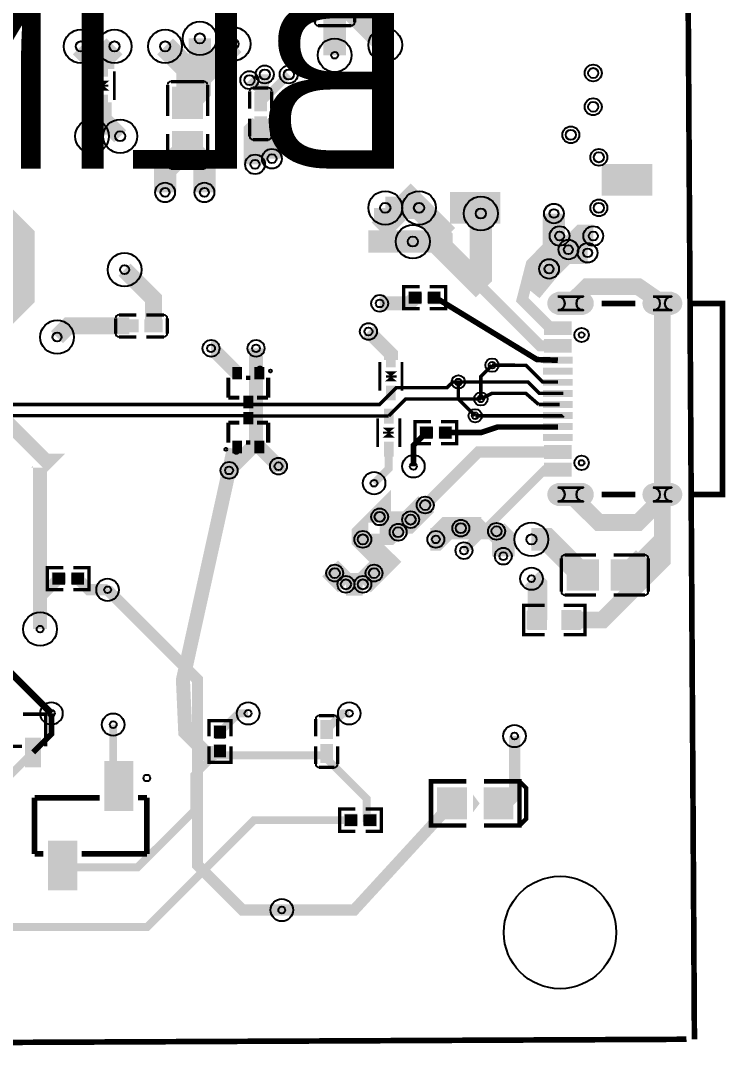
# Model space of a CAD drawing. Extents: x -4009 to 365, y -1285 to 1536.
# Drawn here: x -889 to 365, y -1285 to 553 of the extents above; entities that cross this region are included whole.
import ezdxf

# ---------------------------------------------------------------- set-up
doc = ezdxf.new("R2010")
doc.units = 9
for name, color, linetype, true_color in [('BoardOutLine', 7, 'Continuous', 0xff00ff), ('BottomSolderMaskLayer', 7, 'Continuous', 0xaa00ff), ('Document', 7, 'Continuous', 0xffffff), ('Hole', 7, 'Continuous', 0x222222), ('Inner3', 7, 'Continuous', 0x00ff00), ('Inner4', 7, 'Continuous', 0xbc8e00), ('Multi-Layer', 7, 'Continuous', 0xc0c0c0), ('TopLayer', 7, 'Continuous', 0xff0000), ('TopPasteMaskLayer', 7, 'Continuous', 0x808080), ('TopSilkLayer', 7, 'Continuous', 0xffcc00), ('TopSolderMaskLayer', 7, 'Continuous', 0x800080)]:
    doc.layers.add(name, color=color, linetype=linetype, true_color=true_color)
doc.styles.get("Standard").update_dxf_attribs({"font": 'arial.ttf'})

msp = doc.modelspace()

# ---------------------------------------------------------------- hatches: boundary and pattern name
at = {"layer": 'BottomSolderMaskLayer'}
for points in [[(66.9, 29.4, -0.785398), (66.9, 70.8), (112.4, 70.8, -0.785398), (112.4, 29.4)], [(236.5, 29.4, -0.785398), (236.5, 70.8), (269.6, 70.8, -0.785398), (269.6, 29.4)], [(66.9, -310.8, -0.785398), (66.9, -269.4), (112.4, -269.4, -0.785398), (112.4, -310.8)], [(236.5, -310.8, -0.785398), (236.5, -269.4), (269.6, -269.4, -0.785398), (269.6, -310.8)]]:
    msp.add_hatch(color=256, dxfattribs=at).paths.add_polyline_path(points)
at = {"layer": 'Document'}
for points in [[(-730.7, 446.5), (-752.7, 446.5), (-741.7, 437.5)], [(-730.7, 428.5), (-752.7, 428.5), (-741.7, 437.5)], [(-241, -71), (-219, -71), (-230, -80)], [(-241, -89), (-219, -89), (-230, -80)], [(-222.9, -171), (-244.9, -171), (-233.9, -180)], [(-222.9, -189), (-244.9, -189), (-233.9, -180)]]:
    msp.add_hatch(color=256, dxfattribs=at).paths.add_polyline_path(points)
at = {"layer": 'Multi-Layer'}
for points in [[(68, 30.4, -0.785398), (68, 69.8), (111.3, 69.8, -0.785398), (111.3, 30.4)], [(237.3, 30.4, -0.785398), (237.3, 69.8), (268.8, 69.8, -0.785398), (268.8, 30.4)], [(68, -309.8, -0.785398), (68, -270.4), (111.3, -270.4, -0.785398), (111.3, -309.8)], [(237.3, -309.8, -0.785398), (237.3, -270.4), (268.8, -270.4, -0.785398), (268.8, -309.8)]]:
    msp.add_hatch(color=256, dxfattribs=at).paths.add_polyline_path(points)
at = {"layer": 'TopLayer'}
for points in [[(-733.9, 478.8), (-733.9, 455.2), (-749.6, 455.2), (-749.6, 478.8)], [(-565.2, 379.1), (-618.3, 379.1), (-618.3, 434.6), (-565.2, 434.6)], [(-451.1, 393.4), (-472.4, 393.4), (-472.4, 424.5), (-451.1, 424.5)], [(-749.6, 396.2), (-749.6, 419.8), (-733.9, 419.8), (-733.9, 396.2)], [(-451.1, 381.6), (-472.4, 381.6), (-472.4, 350.5), (-451.1, 350.5)], [(-565.2, 355.9), (-618.3, 355.9), (-618.3, 300.4), (-565.2, 300.4)], [(146.7, 242.4), (146.7, 297.6), (233.3, 297.6), (233.3, 242.4)], [(-123.3, 192.4), (-123.3, 247.6), (-36.7, 247.6), (-36.7, 192.4)], [(-175.9, 49.4), (-175.9, 70.6), (-198.2, 70.6), (-198.2, 49.4)], [(-164.1, 49.4), (-164.1, 70.6), (-141.8, 70.6), (-141.8, 49.4)], [(-679.8, 20.6), (-679.8, -0.6), (-710.9, -0.6), (-710.9, 20.6)], [(-668, 20.6), (-668, -0.6), (-636.9, -0.6), (-636.9, 20.6)], [(44.4, -5.8), (44.4, 17.8), (89.6, 17.8), (89.6, -5.8)], [(44.4, -37.3), (44.4, -13.7), (89.6, -13.7), (89.6, -37.3)], [(-222.1, -38.7), (-222.1, -62.3), (-237.9, -62.3), (-237.9, -38.7)], [(44.4, -57), (44.4, -45.2), (89.6, -45.2), (89.6, -57)], [(-495.7, -84.4), (-511.4, -84.4), (-511.4, -64.4), (-495.7, -64.4)], [(-456.3, -84.4), (-472.1, -84.4), (-472.1, -64.4), (-456.3, -64.4)], [(44.4, -76.7), (44.4, -64.9), (89.6, -64.9), (89.6, -76.7)], [(44.4, -96.4), (44.4, -84.6), (89.6, -84.6), (89.6, -96.4)], [(-237.9, -121.3), (-237.9, -97.7), (-222.1, -97.7), (-222.1, -121.3)], [(44.4, -116.1), (44.4, -104.3), (89.6, -104.3), (89.6, -116.1)], [(-476, -135.6), (-491.8, -135.6), (-491.8, -115.5), (-476, -115.5)], [(44.4, -135.8), (44.4, -123.9), (89.6, -123.9), (89.6, -135.8)], [(-491.8, -144.4), (-476, -144.4), (-476, -164.4), (-491.8, -164.4)], [(-226, -138.7), (-226, -162.3), (-241.8, -162.3), (-241.8, -138.7)], [(44.4, -155.4), (44.4, -143.6), (89.6, -143.6), (89.6, -155.4)], [(44.4, -175.1), (44.4, -163.3), (89.6, -163.3), (89.6, -175.1)], [(-155.9, -190.6), (-155.9, -169.4), (-178.2, -169.4), (-178.2, -190.6)], [(-144.1, -190.6), (-144.1, -169.4), (-121.8, -169.4), (-121.8, -190.6)], [(44.4, -194.8), (44.4, -183), (89.6, -183), (89.6, -194.8)], [(-511.4, -195.5), (-495.7, -195.5), (-495.7, -215.6), (-511.4, -215.6)], [(-472.1, -195.5), (-456.3, -195.5), (-456.3, -215.6), (-472.1, -215.6)], [(-241.8, -221.3), (-241.8, -197.7), (-226, -197.7), (-226, -221.3)], [(44.4, -226.3), (44.4, -202.7), (89.6, -202.7), (89.6, -226.3)], [(44.4, -257.8), (44.4, -234.2), (89.6, -234.2), (89.6, -257.8)], [(139, -406.8), (139, -460), (83.5, -460), (83.5, -406.8)], [(162.2, -406.8), (162.2, -460), (217.7, -460), (217.7, -406.8)], [(-810.1, -429.1), (-810.1, -450.4), (-832.3, -450.4), (-832.3, -429.1)], [(-798.2, -429.1), (-798.2, -450.4), (-776, -450.4), (-776, -429.1)], [(46.8, -496.4), (46.8, -530.4), (15.1, -530.4), (15.1, -496.4)], [(74.4, -496.4), (74.4, -530.4), (106.1, -530.4), (106.1, -496.4)], [(-354.8, -723.8), (-333.5, -723.8), (-333.5, -692.7), (-354.8, -692.7)], [(-523.5, -723.8), (-544.8, -723.8), (-544.8, -701.6), (-523.5, -701.6)], [(-853, -724.5), (-853, -773.7), (-880.5, -773.7), (-880.5, -724.5)], [(-523.5, -735.6), (-544.8, -735.6), (-544.8, -757.9), (-523.5, -757.9)], [(-354.8, -735.6), (-333.5, -735.6), (-333.5, -766.8), (-354.8, -766.8)], [(-689.1, -852.2), (-739.1, -852.2), (-739.1, -765.6), (-689.1, -765.6)], [(-146.9, -812.5), (-95.7, -812.5), (-95.7, -867.5), (-146.9, -867.5)], [(-64.2, -812.5), (-13.1, -812.5), (-13.1, -867.5), (-64.2, -867.5)], [(-290.1, -859.1), (-290.1, -880.4), (-312.3, -880.4), (-312.3, -859.1)], [(-278.2, -859.1), (-278.2, -880.4), (-256, -880.4), (-256, -859.1)], [(-789.1, -993.9), (-839.1, -993.9), (-839.1, -907.3), (-789.1, -907.3)]]:
    msp.add_hatch(color=256, dxfattribs=at).paths.add_polyline_path(points)
at = {"layer": 'TopPasteMaskLayer'}
for points in [[(-733.9, 478.8), (-733.9, 455.2), (-749.6, 455.2), (-749.6, 478.8)], [(-616.9, 434.6), (-566.6, 434.6), (-564.6, 432.7), (-564.6, 387.4), (-566.6, 385.4), (-582.7, 385.2), (-582.7, 402.9), (-600.4, 402.9), (-600.4, 385.6), (-616.9, 385.4), (-618.9, 387.4), (-618.9, 432.7)], [(-749.6, 396.2), (-749.6, 419.8), (-733.9, 419.8), (-733.9, 396.2)], [(-470.6, 418.2), (-452.9, 418.2), (-450.9, 416.2), (-450.9, 397.3), (-452.9, 394.6), (-470.6, 394.6), (-472.6, 397.3), (-472.6, 416.2)], [(-470.6, 380.4), (-452.9, 380.4), (-450.9, 377.7), (-450.9, 358.8), (-452.9, 356.8), (-470.6, 356.8), (-472.6, 358.8), (-472.6, 377.7)], [(-566.6, 300.4), (-616.9, 300.4), (-618.9, 302.3), (-618.9, 347.6), (-616.9, 349.6), (-600.8, 349.8), (-600.8, 332.1), (-583.1, 332.1), (-583.1, 349.4), (-566.6, 349.6), (-564.6, 347.6), (-564.6, 302.3)], [(146.7, 242.4), (146.7, 297.6), (233.3, 297.6), (233.3, 242.4)], [(-123.3, 192.4), (-123.3, 247.6), (-36.7, 247.6), (-36.7, 192.4)], [(-175.3, 50.9), (-175.3, 69.1), (-176.9, 70.6), (-196.6, 70.6), (-198.2, 69.1), (-198.2, 50.9), (-196.6, 49.4), (-176.9, 49.4)], [(-164.7, 50.9), (-164.7, 69.1), (-163.1, 70.6), (-143.4, 70.6), (-141.8, 69.1), (-141.8, 50.9), (-143.4, 49.4), (-163.1, 49.4)], [(48.3, 51.6), (48.3, 50.6), (48.3, 49.6), (48.3, 48.6), (48.4, 47.6), (48.6, 46.7), (48.8, 45.7), (49, 44.7), (49.3, 43.8), (49.7, 42.9), (50, 42), (50.5, 41.1), (50.9, 40.2), (51.4, 39.4), (52, 38.6), (52.6, 37.8), (53.2, 37.1), (53.9, 36.3), (54.6, 35.7), (55.3, 35), (56.1, 34.4), (56.9, 33.8), (57.7, 33.3), (58.6, 32.8), (59.4, 32.3), (60.3, 31.9), (61.2, 31.6), (62.2, 31.3), (63.1, 31), (64.1, 30.8), (65, 30.6), (66, 30.5), (67, 30.4), (68, 30.4), (111.3, 30.4), (112.3, 30.4), (113.2, 30.5), (114.2, 30.6), (115.2, 30.8), (116.1, 31), (117.1, 31.3), (118, 31.6), (118.9, 31.9), (119.8, 32.3), (120.7, 32.8), (121.5, 33.3), (122.4, 33.8), (123.2, 34.4), (123.9, 35), (124.7, 35.7), (125.4, 36.3), (126, 37.1), (126.7, 37.8), (127.3, 38.6), (127.8, 39.4), (128.3, 40.2), (128.8, 41.1), (129.2, 42), (129.6, 42.9), (129.9, 43.8), (130.2, 44.7), (130.5, 45.7), (130.7, 46.7), (130.8, 47.6), (130.9, 48.6), (131, 49.6), (131, 50.6), (130.9, 51.6), (130.8, 52.5), (130.7, 53.5), (130.5, 54.5), (130.2, 55.4), (129.9, 56.3), (129.6, 57.3), (129.2, 58.2), (128.8, 59.1), (128.3, 59.9), (127.8, 60.8), (127.3, 61.6), (126.7, 62.4), (126, 63.1), (125.4, 63.8), (124.7, 64.5), (123.9, 65.2), (123.2, 65.8), (122.4, 66.3), (121.5, 66.9), (120.7, 67.4), (119.8, 67.8), (118.9, 68.2), (118, 68.6), (117.1, 68.9), (116.1, 69.2), (115.2, 69.4), (114.2, 69.5), (113.2, 69.7), (112.3, 69.7), (111.3, 69.8), (68, 69.8), (67, 69.7), (66, 69.7), (65, 69.5), (64.1, 69.4), (63.1, 69.2), (62.2, 68.9), (61.2, 68.6), (60.3, 68.2), (59.4, 67.8), (58.6, 67.4), (57.7, 66.9), (56.9, 66.3), (56.1, 65.8), (55.3, 65.2), (54.6, 64.5), (53.9, 63.8), (53.2, 63.1), (52.6, 62.4), (52, 61.6), (51.4, 60.8), (50.9, 59.9), (50.5, 59.1), (50, 58.2), (49.7, 57.3), (49.3, 56.3), (49, 55.4), (48.8, 54.5), (48.6, 53.5), (48.4, 52.5)], [(217.6, 49.6), (217.6, 48.6), (217.7, 47.6), (217.9, 46.7), (218.1, 45.7), (218.3, 44.7), (218.6, 43.8), (218.9, 42.9), (219.3, 42), (219.7, 41.1), (220.2, 40.2), (220.7, 39.4), (221.3, 38.6), (221.9, 37.8), (222.5, 37.1), (223.2, 36.3), (223.9, 35.7), (224.6, 35), (225.4, 34.4), (226.2, 33.8), (227, 33.3), (227.8, 32.8), (228.7, 32.3), (229.6, 31.9), (230.5, 31.6), (231.5, 31.3), (232.4, 31), (233.4, 30.8), (234.3, 30.6), (235.3, 30.5), (236.3, 30.4), (237.3, 30.4), (268.8, 30.4), (269.7, 30.4), (270.7, 30.5), (271.7, 30.6), (272.7, 30.8), (273.6, 31), (274.6, 31.3), (275.5, 31.6), (276.4, 31.9), (277.3, 32.3), (278.2, 32.8), (279, 33.3), (279.8, 33.8), (280.6, 34.4), (281.4, 35), (282.1, 35.7), (282.8, 36.3), (283.5, 37.1), (284.1, 37.8), (284.7, 38.6), (285.3, 39.4), (285.8, 40.2), (286.3, 41.1), (286.7, 42), (287.1, 42.9), (287.4, 43.8), (287.7, 44.7), (287.9, 45.7), (288.1, 46.7), (288.3, 47.6), (288.4, 48.6), (288.4, 49.6), (288.4, 50.6), (288.4, 51.6), (288.3, 52.5), (288.1, 53.5), (287.9, 54.5), (287.7, 55.4), (287.4, 56.3), (287.1, 57.3), (286.7, 58.2), (286.3, 59.1), (285.8, 59.9), (285.3, 60.8), (284.7, 61.6), (284.1, 62.4), (283.5, 63.1), (282.8, 63.8), (282.1, 64.5), (281.4, 65.2), (280.6, 65.8), (279.8, 66.3), (279, 66.9), (278.2, 67.4), (277.3, 67.8), (276.4, 68.2), (275.5, 68.6), (274.6, 68.9), (273.6, 69.2), (272.7, 69.4), (271.7, 69.5), (270.7, 69.7), (269.7, 69.7), (268.8, 69.8), (237.3, 69.8), (236.3, 69.7), (235.3, 69.7), (234.3, 69.5), (233.4, 69.4), (232.4, 69.2), (231.5, 68.9), (230.5, 68.6), (229.6, 68.2), (228.7, 67.8), (227.8, 67.4), (227, 66.9), (226.2, 66.3), (225.4, 65.8), (224.6, 65.2), (223.9, 64.5), (223.2, 63.8), (222.5, 63.1), (221.9, 62.4), (221.3, 61.6), (220.7, 60.8), (220.2, 59.9), (219.7, 59.1), (219.3, 58.2), (218.9, 57.3), (218.6, 56.3), (218.3, 55.4), (218.1, 54.5), (217.9, 53.5), (217.7, 52.5), (217.6, 51.6), (217.6, 50.6)], [(-704.6, 1.1), (-704.6, 18.9), (-702.6, 20.8), (-683.7, 20.8), (-681, 18.9), (-681, 1.1), (-683.7, -0.8), (-702.6, -0.8)], [(-666.8, 1.1), (-666.8, 18.9), (-664, 20.8), (-645.1, 20.8), (-643.2, 18.9), (-643.2, 1.1), (-645.1, -0.8), (-664, -0.8)], [(89.6, 17.8), (44.4, 17.8), (44.4, -5.8), (89.6, -5.8)], [(89.6, -13.7), (44.4, -13.7), (44.4, -37.3), (89.6, -37.3)], [(-222.1, -38.7), (-222.1, -62.3), (-237.9, -62.3), (-237.9, -38.7)], [(89.6, -45.2), (44.4, -45.2), (44.4, -57), (89.6, -57)], [(-495.7, -84.4), (-511.4, -84.4), (-511.4, -64.4), (-495.7, -64.4)], [(-456.3, -84.4), (-472.1, -84.4), (-472.1, -64.4), (-456.3, -64.4)], [(89.6, -64.9), (44.4, -64.9), (44.4, -76.7), (89.6, -76.7)], [(89.6, -84.6), (44.4, -84.6), (44.4, -96.4), (89.6, -96.4)], [(-237.9, -121.3), (-237.9, -97.7), (-222.1, -97.7), (-222.1, -121.3)], [(89.6, -104.3), (44.4, -104.3), (44.4, -116.1), (89.6, -116.1)], [(-476, -135.6), (-491.8, -135.6), (-491.8, -115.5), (-476, -115.5)], [(89.6, -123.9), (44.4, -123.9), (44.4, -135.8), (89.6, -135.8)], [(-491.8, -144.4), (-476, -144.4), (-476, -164.4), (-491.8, -164.4)], [(-226, -138.7), (-226, -162.3), (-241.8, -162.3), (-241.8, -138.7)], [(44.4, -155.4), (89.6, -155.4), (89.6, -143.6), (44.4, -143.6)], [(44.4, -175.1), (89.6, -175.1), (89.6, -163.3), (44.4, -163.3)], [(-155.3, -189.1), (-155.3, -170.9), (-156.9, -169.4), (-176.6, -169.4), (-178.2, -170.9), (-178.2, -189.1), (-176.6, -190.6), (-156.9, -190.6)], [(-144.7, -189.1), (-144.7, -170.9), (-143.1, -169.4), (-123.4, -169.4), (-121.8, -170.9), (-121.8, -189.1), (-123.4, -190.6), (-143.1, -190.6)], [(89.6, -183), (44.4, -183), (44.4, -194.8), (89.6, -194.8)], [(-511.4, -195.5), (-495.7, -195.5), (-495.7, -215.6), (-511.4, -215.6)], [(-472.1, -195.5), (-456.3, -195.5), (-456.3, -215.6), (-472.1, -215.6)], [(-241.8, -221.3), (-241.8, -197.7), (-226, -197.7), (-226, -221.3)], [(44.4, -226.3), (89.6, -226.3), (89.6, -202.7), (44.4, -202.7)], [(44.4, -257.8), (89.6, -257.8), (89.6, -234.2), (44.4, -234.2)], [(48.3, -288.6), (48.3, -289.6), (48.3, -290.6), (48.3, -291.6), (48.4, -292.5), (48.6, -293.5), (48.8, -294.5), (49, -295.4), (49.3, -296.3), (49.7, -297.3), (50, -298.2), (50.5, -299.1), (50.9, -299.9), (51.4, -300.8), (52, -301.6), (52.6, -302.4), (53.2, -303.1), (53.9, -303.8), (54.6, -304.5), (55.3, -305.2), (56.1, -305.8), (56.9, -306.3), (57.7, -306.9), (58.6, -307.4), (59.4, -307.8), (60.3, -308.2), (61.2, -308.6), (62.2, -308.9), (63.1, -309.2), (64.1, -309.4), (65, -309.5), (66, -309.7), (67, -309.7), (68, -309.8), (111.3, -309.8), (112.3, -309.7), (113.2, -309.7), (114.2, -309.5), (115.2, -309.4), (116.1, -309.2), (117.1, -308.9), (118, -308.6), (118.9, -308.2), (119.8, -307.8), (120.7, -307.4), (121.5, -306.9), (122.4, -306.3), (123.2, -305.8), (123.9, -305.2), (124.7, -304.5), (125.4, -303.8), (126, -303.1), (126.7, -302.4), (127.3, -301.6), (127.8, -300.8), (128.3, -299.9), (128.8, -299.1), (129.2, -298.2), (129.6, -297.3), (129.9, -296.3), (130.2, -295.4), (130.5, -294.5), (130.7, -293.5), (130.8, -292.5), (130.9, -291.6), (131, -290.6), (131, -289.6), (130.9, -288.6), (130.8, -287.6), (130.7, -286.7), (130.5, -285.7), (130.2, -284.7), (129.9, -283.8), (129.6, -282.9), (129.2, -282), (128.8, -281.1), (128.3, -280.2), (127.8, -279.4), (127.3, -278.6), (126.7, -277.8), (126, -277.1), (125.4, -276.3), (124.7, -275.7), (123.9, -275), (123.2, -274.4), (122.4, -273.8), (121.5, -273.3), (120.7, -272.8), (119.8, -272.3), (118.9, -271.9), (118, -271.6), (117.1, -271.3), (116.1, -271), (115.2, -270.8), (114.2, -270.6), (113.2, -270.5), (112.3, -270.4), (111.3, -270.4), (68, -270.4), (67, -270.4), (66, -270.5), (65, -270.6), (64.1, -270.8), (63.1, -271), (62.2, -271.3), (61.2, -271.6), (60.3, -271.9), (59.4, -272.3), (58.6, -272.8), (57.7, -273.3), (56.9, -273.8), (56.1, -274.4), (55.3, -275), (54.6, -275.7), (53.9, -276.3), (53.2, -277.1), (52.6, -277.8), (52, -278.6), (51.4, -279.4), (50.9, -280.2), (50.5, -281.1), (50, -282), (49.7, -282.9), (49.3, -283.8), (49, -284.7), (48.8, -285.7), (48.6, -286.7), (48.4, -287.6)], [(217.6, -290.6), (217.6, -291.6), (217.7, -292.5), (217.9, -293.5), (218.1, -294.5), (218.3, -295.4), (218.6, -296.3), (218.9, -297.3), (219.3, -298.2), (219.7, -299.1), (220.2, -299.9), (220.7, -300.8), (221.3, -301.6), (221.9, -302.4), (222.5, -303.1), (223.2, -303.8), (223.9, -304.5), (224.6, -305.2), (225.4, -305.8), (226.2, -306.3), (227, -306.9), (227.8, -307.4), (228.7, -307.8), (229.6, -308.2), (230.5, -308.6), (231.5, -308.9), (232.4, -309.2), (233.4, -309.4), (234.3, -309.5), (235.3, -309.7), (236.3, -309.7), (237.3, -309.8), (268.8, -309.8), (269.7, -309.7), (270.7, -309.7), (271.7, -309.5), (272.7, -309.4), (273.6, -309.2), (274.6, -308.9), (275.5, -308.6), (276.4, -308.2), (277.3, -307.8), (278.2, -307.4), (279, -306.9), (279.8, -306.3), (280.6, -305.8), (281.4, -305.2), (282.1, -304.5), (282.8, -303.8), (283.5, -303.1), (284.1, -302.4), (284.7, -301.6), (285.3, -300.8), (285.8, -299.9), (286.3, -299.1), (286.7, -298.2), (287.1, -297.3), (287.4, -296.3), (287.7, -295.4), (287.9, -294.5), (288.1, -293.5), (288.3, -292.5), (288.4, -291.6), (288.4, -290.6), (288.4, -289.6), (288.4, -288.6), (288.3, -287.6), (288.1, -286.7), (287.9, -285.7), (287.7, -284.7), (287.4, -283.8), (287.1, -282.9), (286.7, -282), (286.3, -281.1), (285.8, -280.2), (285.3, -279.4), (284.7, -278.6), (284.1, -277.8), (283.5, -277.1), (282.8, -276.3), (282.1, -275.7), (281.4, -275), (280.6, -274.4), (279.8, -273.8), (279, -273.3), (278.2, -272.8), (277.3, -272.3), (276.4, -271.9), (275.5, -271.6), (274.6, -271.3), (273.6, -271), (272.7, -270.8), (271.7, -270.6), (270.7, -270.5), (269.7, -270.4), (268.8, -270.4), (237.3, -270.4), (236.3, -270.4), (235.3, -270.5), (234.3, -270.6), (233.4, -270.8), (232.4, -271), (231.5, -271.3), (230.5, -271.6), (229.6, -271.9), (228.7, -272.3), (227.8, -272.8), (227, -273.3), (226.2, -273.8), (225.4, -274.4), (224.6, -275), (223.9, -275.7), (223.2, -276.3), (222.5, -277.1), (221.9, -277.8), (221.3, -278.6), (220.7, -279.4), (220.2, -280.2), (219.7, -281.1), (219.3, -282), (218.9, -282.9), (218.6, -283.8), (218.3, -284.7), (218.1, -285.7), (217.9, -286.7), (217.7, -287.6), (217.6, -288.6), (217.6, -289.6)], [(83.5, -458.6), (83.5, -408.2), (85.5, -406.2), (130.7, -406.2), (132.7, -408.2), (132.9, -424.3), (115.2, -424.3), (115.2, -442), (132.5, -442), (132.7, -458.6), (130.7, -460.6), (85.5, -460.6)], [(217.7, -408.2), (217.7, -458.6), (215.8, -460.6), (170.5, -460.6), (168.5, -458.6), (168.3, -442.4), (186, -442.4), (186, -424.7), (168.7, -424.7), (168.5, -408.2), (170.5, -406.2), (215.8, -406.2)], [(-809.5, -430.7), (-809.5, -448.8), (-811, -450.4), (-830.7, -450.4), (-832.3, -448.8), (-832.3, -430.7), (-830.7, -429.1), (-811, -429.1)], [(-798.8, -430.7), (-798.8, -448.8), (-797.3, -450.4), (-777.5, -450.4), (-776, -448.8), (-776, -430.7), (-777.5, -429.1), (-797.3, -429.1)], [(13.6, -531.1), (45.1, -531.1), (47, -529.1), (47, -520.2), (32.5, -520.2), (32.5, -507.2), (47, -507.2), (47, -497.6), (45.1, -495.7), (13.6, -495.7), (11.6, -497.6), (11.6, -529.1)], [(107.7, -495.7), (76.2, -495.7), (74.2, -497.6), (74.2, -506.6), (88.8, -506.6), (88.8, -519.6), (74.2, -519.6), (74.2, -529.1), (76.2, -531.1), (107.7, -531.1), (109.6, -529.1), (109.6, -497.6)], [(-525.1, -724.4), (-543.2, -724.4), (-544.8, -722.9), (-544.8, -703.1), (-543.2, -701.6), (-525.1, -701.6), (-523.5, -703.1), (-523.5, -722.9)], [(-335.3, -722.7), (-353, -722.7), (-355, -719.9), (-355, -701), (-353, -699), (-335.3, -699), (-333.3, -701), (-333.3, -719.9)], [(-853, -724.5), (-853, -773.7), (-880.5, -773.7), (-880.5, -724.5)], [(-525.1, -735.1), (-543.2, -735.1), (-544.8, -736.6), (-544.8, -756.3), (-543.2, -757.9), (-525.1, -757.9), (-523.5, -756.3), (-523.5, -736.6)], [(-335.3, -760.4), (-353, -760.4), (-355, -758.5), (-355, -739.6), (-353, -736.8), (-335.3, -736.8), (-333.3, -739.6), (-333.3, -758.5)], [(-689.1, -852.2), (-739.1, -852.2), (-739.1, -765.6), (-689.1, -765.6)], [(-146.9, -812.5), (-95.7, -812.5), (-95.7, -867.5), (-146.9, -867.5)], [(-64.2, -812.5), (-13.1, -812.5), (-13.1, -867.5), (-64.2, -867.5)], [(-289.5, -860.7), (-289.5, -878.8), (-291, -880.4), (-310.7, -880.4), (-312.3, -878.8), (-312.3, -860.7), (-310.7, -859.1), (-291, -859.1)], [(-278.8, -860.7), (-278.8, -878.8), (-277.3, -880.4), (-257.5, -880.4), (-256, -878.8), (-256, -860.7), (-257.5, -859.1), (-277.3, -859.1)], [(-789.1, -993.9), (-839.1, -993.9), (-839.1, -907.3), (-789.1, -907.3)]]:
    msp.add_hatch(color=256, dxfattribs=at).paths.add_polyline_path(points)
at = {"layer": 'TopSilkLayer'}
for points in [[(-741.7, 437.5), (-752.7, 446.5), (-730.7, 446.5)], [(-741.7, 437.5), (-730.7, 428.5), (-752.7, 428.5)], [(-230, -80), (-241, -71), (-219, -71)], [(-230, -80), (-219, -89), (-241, -89)], [(-233.9, -180), (-244.9, -171), (-222.9, -171)], [(-233.9, -180), (-222.9, -189), (-244.9, -189)], [(-83.9, -824.3), (-83.9, -855.8), (-72.1, -840)]]:
    msp.add_hatch(color=256, dxfattribs=at).paths.add_polyline_path(points)
at = {"layer": 'TopSolderMaskLayer'}
for points in [[(-733.2, 480.3), (-733.2, 453.7), (-750.3, 453.7), (-750.3, 480.3)], [(-564.2, 378.1), (-619.3, 378.1), (-619.3, 435.7), (-564.2, 435.7)], [(-450.4, 391.9), (-473.1, 391.9), (-473.1, 426), (-450.4, 426)], [(-750.3, 394.7), (-750.3, 421.3), (-733.2, 421.3), (-733.2, 394.7)], [(-450.4, 383.1), (-473.1, 383.1), (-473.1, 349), (-450.4, 349)], [(-564.2, 356.9), (-619.3, 356.9), (-619.3, 299.3), (-564.2, 299.3)], [(145.1, 241.8), (145.1, 298.2), (234.9, 298.2), (234.9, 241.8)], [(-124.9, 191.8), (-124.9, 248.2), (-35.1, 248.2), (-35.1, 191.8)], [(-174.9, 48.4), (-174.9, 71.6), (-199.2, 71.6), (-199.2, 48.4)], [(-165.1, 48.4), (-165.1, 71.6), (-140.8, 71.6), (-140.8, 48.4)], [(66.9, 29.4, -0.785398), (66.9, 70.8), (112.4, 70.8, -0.785398), (112.4, 29.4)], [(236.5, 29.4, -0.785398), (236.5, 70.8), (269.6, 70.8, -0.785398), (269.6, 29.4)], [(-678.8, 21.6), (-678.8, -1.6), (-711.9, -1.6), (-711.9, 21.6)], [(-669, 21.6), (-669, -1.6), (-635.9, -1.6), (-635.9, 21.6)], [(42.4, -6.4), (42.4, 18.3), (91.5, 18.3), (91.5, -6.4)], [(42.4, -37.8), (42.4, -13.2), (91.5, -13.2), (91.5, -37.8)], [(-221.5, -37.2), (-221.5, -63.8), (-238.5, -63.8), (-238.5, -37.2)], [(40.5, -57.3), (40.5, -44.9), (93.5, -44.9), (93.5, -57.3)], [(-494.7, -85.4), (-512.4, -85.4), (-512.4, -63.4), (-494.7, -63.4)], [(-455.3, -85.4), (-473.1, -85.4), (-473.1, -63.4), (-455.3, -63.4)], [(40.5, -77), (40.5, -64.6), (93.5, -64.6), (93.5, -77)], [(40.5, -96.6), (40.5, -84.3), (93.5, -84.3), (93.5, -96.6)], [(-238.5, -122.8), (-238.5, -96.2), (-221.5, -96.2), (-221.5, -122.8)], [(40.5, -116.3), (40.5, -104), (93.5, -104), (93.5, -116.3)], [(-475, -136.6), (-492.8, -136.6), (-492.8, -114.5), (-475, -114.5)], [(40.5, -136), (40.5, -123.7), (93.5, -123.7), (93.5, -136)], [(-492.8, -143.4), (-475, -143.4), (-475, -165.4), (-492.8, -165.4)], [(-225.3, -137.2), (-225.3, -163.8), (-242.4, -163.8), (-242.4, -137.2)], [(40.5, -155.7), (40.5, -143.4), (93.5, -143.4), (93.5, -155.7)], [(40.5, -175.4), (40.5, -163), (93.5, -163), (93.5, -175.4)], [(-154.9, -191.6), (-154.9, -168.4), (-179.2, -168.4), (-179.2, -191.6)], [(-145.1, -191.6), (-145.1, -168.4), (-120.8, -168.4), (-120.8, -191.6)], [(40.5, -195.1), (40.5, -182.7), (93.5, -182.7), (93.5, -195.1)], [(-512.4, -194.5), (-494.7, -194.5), (-494.7, -216.6), (-512.4, -216.6)], [(-473.1, -194.5), (-455.3, -194.5), (-455.3, -216.6), (-473.1, -216.6)], [(-242.4, -222.8), (-242.4, -196.2), (-225.3, -196.2), (-225.3, -222.8)], [(42.4, -226.8), (42.4, -202.2), (91.5, -202.2), (91.5, -226.8)], [(42.4, -258.3), (42.4, -233.7), (91.5, -233.7), (91.5, -258.3)], [(66.9, -310.8, -0.785398), (66.9, -269.4), (112.4, -269.4, -0.785398), (112.4, -310.8)], [(236.5, -310.8, -0.785398), (236.5, -269.4), (269.6, -269.4, -0.785398), (269.6, -310.8)], [(140, -405.8), (140, -461), (82.5, -461), (82.5, -405.8)], [(161.2, -405.8), (161.2, -461), (218.7, -461), (218.7, -405.8)], [(-809.1, -428.1), (-809.1, -451.4), (-833.3, -451.4), (-833.3, -428.1)], [(-799.2, -428.1), (-799.2, -451.4), (-775, -451.4), (-775, -428.1)], [(47.8, -495.4), (47.8, -531.4), (14.1, -531.4), (14.1, -495.4)], [(73.4, -495.4), (73.4, -531.4), (107.1, -531.4), (107.1, -495.4)], [(-355.5, -725.3), (-332.8, -725.3), (-332.8, -691.3), (-355.5, -691.3)], [(-522.6, -724.9), (-545.7, -724.9), (-545.7, -700.5), (-522.6, -700.5)], [(-852.4, -722.7), (-852.4, -775.5), (-881.1, -775.5), (-881.1, -722.7)], [(-522.6, -734.6), (-545.7, -734.6), (-545.7, -759), (-522.6, -759)], [(-355.5, -734.2), (-332.8, -734.2), (-332.8, -768.2), (-355.5, -768.2)], [(-688.1, -853.2), (-740.1, -853.2), (-740.1, -764.6), (-688.1, -764.6)], [(-148, -811.5), (-94.8, -811.5), (-94.8, -868.5), (-148, -868.5)], [(-65.2, -811.5), (-12, -811.5), (-12, -868.5), (-65.2, -868.5)], [(-289.1, -858.1), (-289.1, -881.4), (-313.3, -881.4), (-313.3, -858.1)], [(-279.2, -858.1), (-279.2, -881.4), (-255, -881.4), (-255, -858.1)], [(-788.1, -994.9), (-840.1, -994.9), (-840.1, -906.3), (-788.1, -906.3)]]:
    msp.add_hatch(color=256, dxfattribs=at).paths.add_polyline_path(points)

# ---------------------------------------------------------------- linework, layer by layer
at = {"layer": 'BoardOutLine', "const_width": 10}
for points in [[(295, 1240), (310, -1260)], [(295.9, -1259.7), (-3994.1, -1279.7), (-3994.1, -69.7), (-4004.1, 1210.3)]]:
    msp.add_lwpolyline(points, dxfattribs=at)
at = {"layer": 'BottomSolderMaskLayer'}
for points in [[(66.9, 62.5), (112.4, 62.5)], [(236.5, 62.5), (269.6, 62.5)], [(66.9, 37.7), (112.4, 37.7)], [(236.5, 37.7), (269.6, 37.7)], [(66.9, -277.7), (112.4, -277.7)], [(236.5, -277.7), (269.6, -277.7)], [(66.9, -302.5), (112.4, -302.5)], [(236.5, -302.5), (269.6, -302.5)]]:
    msp.add_lwpolyline(points, close=True, dxfattribs=at)
for centre, start, end in [((66.9, 50.1), 270, 90), ((112.4, 50.1), 90, 270), ((236.5, 50.1), 270, 90), ((269.6, 50.1), 90, 270), ((66.9, -290.1), 270, 90), ((112.4, -290.1), 90, 270), ((236.5, -290.1), 270, 90), ((269.6, -290.1), 90, 270)]:
    msp.add_arc(centre, 12.4, start, end, dxfattribs=at)
at = {"layer": 'Document'}
for centre, radius in [((109.3, -6.2), 4.92), ((-463, -65.8), 3.72), ((-504.8, -214.3), 3.72), ((109.3, -233.8), 4.92)]:
    msp.add_circle(centre, radius, dxfattribs=at)
at = {"layer": 'Hole'}
for centre, radius in [((-781.7, 507.5), 9), ((-721.7, 507.5), 9), ((-631.7, 507.5), 9), ((-570, 521.7), 9), ((-510, 511.7), 9), ((-240, 510), 6.1), ((-330, 491.7), 6.1), ((-454.4, 457.5), 9), ((-411.7, 457.5), 9), ((130, 460), 9), ((-481.7, 447.5), 9), ((130, 400), 9), ((-761.7, 347.5), 9), ((-711.7, 347.5), 9), ((90, 350), 9), ((-441.7, 307.5), 8), ((140, 310), 9), ((-471.7, 297.5), 8), ((-631.7, 247.5), 8), ((-561.7, 247.5), 8), ((-240, 220), 9), ((-180, 220), 9), ((140, 220), 9), ((-70, 210), 9), ((60, 210), 8), ((-191, 160), 9), ((70, 170), 8), ((130, 170), 8), ((85.8, 145.8), 8), ((120, 140), 8), ((-703.9, 110), 8), ((51.5, 111.4), 8), ((-250, 50), 7), ((-270, 0), 7), ((-823.9, -10), 8), ((-550, -30), 7), ((-470, -30), 7), ((-50, -60), 6), ((-110, -90), 6), ((-70, -120), 6), ((-80, -150), 6), ((-430, -239.8), 7), ((-190, -240), 6.1), ((-517.9, -247.2), 7), ((-260, -270), 6.1), ((-168.9, -308.9), 9), ((-250, -330), 9), ((-194.9, -334.9), 9), ((-217.2, -357.3), 9), ((-105.5, -350), 9), ((-42, -355.6), 9), ((-280, -370), 9), ((-150, -370), 7), ((20, -370), 9), ((-100, -390), 7), ((-30, -400), 7), ((-330, -430), 9), ((-260, -430), 9), ((-310, -450), 9), ((-280, -450), 9), ((20, -440), 6.1), ((-734.1, -459.7), 6.1), ((-854.1, -529.7), 6.1), ((-834.1, -679.7), 6.1), ((-484.1, -679.7), 6.1), ((-304.1, -679.7), 6.1), ((-724.1, -699.7), 6.1), ((-10, -720), 6.1), ((-424.1, -1029.7), 6.1)]:
    msp.add_circle(centre, radius, dxfattribs=at)
at = {"layer": 'Inner3'}
for points, const_width in [([(-517.9, -247.1), (-470, -199.3), (-470, -30)], 25), ([(-70, -120), (-70, -80), (-50, -60)], 6.2), ([(-984.1, -89.7), (-843.9, -230), (-840, -230), (-854.1, -244.1), (-854.1, -529.7)], 25), ([(-80, -150), (-110, -120), (-110, -90)], 6.2), ([(-1180, -340), (-1173.9, -340), (-834.1, -679.7)], 12)]:
    msp.add_lwpolyline(points, dxfattribs=dict(at, const_width=const_width))
at = {"layer": 'Inner4', "const_width": 20}
msp.add_lwpolyline([(-734.1, -459.7), (-574.1, -619.7), (-574.1, -949.7), (-494.1, -1029.7), (-424.1, -1029.7)], dxfattribs=at)
at = {"layer": 'Multi-Layer'}
for points in [[(68, 61.9), (111.3, 61.9)], [(237.3, 61.9), (268.8, 61.9)], [(68, 38.3), (111.3, 38.3)], [(237.3, 38.3), (268.8, 38.3)], [(68, -278.3), (111.3, -278.3)], [(237.3, -278.3), (268.8, -278.3)], [(68, -301.9), (111.3, -301.9)], [(237.3, -301.9), (268.8, -301.9)]]:
    msp.add_lwpolyline(points, close=True, dxfattribs=at)
for centre, radius in [((-570, 521.7), 30), ((-781.7, 507.5), 30), ((-721.7, 507.5), 30), ((-631.7, 507.5), 30), ((-510, 511.7), 30), ((-240, 510), 30), ((-330, 491.7), 30), ((-481.7, 447.5), 16), ((-454.4, 457.5), 16), ((-411.7, 457.5), 16), ((130, 460), 15), ((130, 400), 15), ((-761.7, 347.5), 30), ((-711.7, 347.5), 30), ((90, 350), 15), ((-471.7, 297.5), 17.5), ((-441.7, 307.5), 17.5), ((140, 310), 15), ((-631.7, 247.5), 17.5), ((-561.7, 247.5), 17.5), ((-240, 220), 30), ((-180, 220), 30), ((-70, 210), 30), ((60, 210), 17.5), ((140, 220), 15), ((-191, 160), 30), ((70, 170), 17.5), ((130, 170), 17.5), ((85.8, 145.8), 17.5), ((120, 140), 17.5), ((-703.9, 110), 30), ((51.5, 111.4), 17.5), ((-250, 50), 15), ((-823.9, -10), 30), ((-270, 0), 15), ((109.3, -6.2), 12.8), ((-550, -30), 15), ((-470, -30), 15), ((-50, -60), 12), ((-110, -90), 12), ((-70, -120), 12), ((-80, -150), 12), ((-190, -240), 20), ((-517.9, -247.2), 15), ((-430, -239.8), 15), ((109.3, -233.8), 12.8), ((-260, -270), 20), ((-168.9, -308.9), 15), ((-250, -330), 15), ((-194.9, -334.9), 15), ((-217.2, -357.3), 15), ((-105.5, -350), 15), ((-42, -355.6), 15), ((20, -370), 30), ((-280, -370), 15), ((-150, -370), 15), ((-100, -390), 15), ((-30, -400), 15), ((-330, -430), 15), ((-260, -430), 15), ((20, -440), 20), ((-734.1, -459.7), 20), ((-310, -450), 15), ((-280, -450), 15), ((-854.1, -529.7), 30), ((-834.1, -679.7), 20), ((-484.1, -679.7), 20), ((-304.1, -679.7), 20), ((-724.1, -699.7), 20), ((-10, -720), 20), ((70.9, -1069.7), 100), ((-424.1, -1029.7), 20)]:
    msp.add_circle(centre, radius, dxfattribs=at)
for centre, start, end in [((68, 50.1), 270, 90), ((111.3, 50.1), 90, 270), ((237.3, 50.1), 270, 90), ((268.8, 50.1), 90, 270), ((68, -290.1), 270, 90), ((111.3, -290.1), 90, 270), ((237.3, -290.1), 270, 90), ((268.8, -290.1), 90, 270)]:
    msp.add_arc(centre, 11.8, start, end, dxfattribs=at)
at = {"layer": 'TopLayer'}
for points, const_width in [([(-330, 582.4), (-330, 491.7)], 40), ([(-330, 582.4), (-310.6, 582.4), (-240, 511.7)], 40), ([(-591.8, 406.9), (-570, 428.6), (-570, 521.8)], 40), ([(-741.8, 467), (-781.8, 507.5)], 40), ([(-741.8, 467), (-741.8, 487.5), (-721.8, 507.5)], 40), ([(-591.8, 406.9), (-591.8, 467.5), (-631.8, 507.5)], 40), ([(-591.8, 406.9), (-591.8, 430), (-510, 511.8)], 40), ([(-461.8, 409), (-460.3, 409), (-411.8, 457.5)], 15), ([(-454.4, 414.8), (-454.4, 457.5)], 15), ([(-461.8, 409), (-461.8, 427.5), (-481.8, 447.5)], 15), ([(-741.8, 408), (-741.8, 377.5), (-711.8, 347.5)], 30), ([(-741.8, 377.5), (-741.8, 367.5), (-761.8, 347.5)], 30), ([(-461.8, 366), (-471.8, 356), (-471.8, 297.5)], 40), ([(-461.8, 366), (-441.8, 346), (-441.8, 307.5)], 40), ([(-591.8, 328.1), (-631.8, 288.1), (-631.8, 247.5)], 40), ([(-591.8, 328.1), (-561.8, 298.1), (-561.8, 247.5)], 40), ([(-1052.5, 300.3), (-1014.1, 300.3), (-884.1, 170.3), (-884.1, 60.3), (-934.1, 10.3)], 40), ([(-130, 170), (-195, 235), (-229.9, 200), (-250, 200)], 40), ([(-240, 220), (-240, 190), (-250, 180)], 40), ([(-180, 220), (-180, 220), (-240, 220)], 40), ([(-180, 220), (-180, 220), (-240, 220)], 20), ([(67, -25.5), (35.6, -25.5), (-130, 140), (-130, 170), (-180, 219.9), (-180, 220)], 20), ([(-65, 75), (-70, 80), (-70, 210)], 40), ([(69.9, 130.3), (60, 140.1), (60, 210)], 40), ([(85.8, 145.8), (110, 170), (130, 170)], 40), ([(-191, 160), (-270, 160)], 40), ([(-70.4, 80.3), (-150, 160), (-191, 160)], 40), ([(67, 6), (54.1, 6), (3.6, 56.5), (20, 120), (50, 150.8), (70, 170)], 20), ([(51.5, 111.4), (51.5, 111.4), (85.8, 145.8)], 40), ([(52.4, 142.4), (54.8, 140), (120, 140)], 40), ([(18.9, 71.9), (51.5, 111.4)], 40), ([(-652.4, 10), (-652.4, 58.5), (-703.9, 110)], 30), ([(89.6, 50.1), (119.3, 79.7), (210.3, 79.7), (253, 50.1)], 30), ([(-884.1, 60.3), (-984.1, 60.3)], 40), ([(-187, 60), (-197, 50), (-250, 50)], 25), ([(67, -51.1), (30, -50), (-150, 60)], 10), ([(253, -290.1), (253, 50.1)], 30), ([(-695.3, 10), (-803.9, 10), (-823.9, -10)], 30), ([(-230, -50.5), (-230, -40), (-270, 0), (-270, 0), (-270, 0)], 25), ([(-503.6, -74.4), (-548, -30), (-550, -30)], 25), ([(-464.2, -74.4), (-470, -68.6), (-470, -30)], 25), ([(67, -90), (40, -90), (10.1, -60.1), (-49.9, -60)], 6.2), ([(-230, -109.5), (-220.4, -100), (-130, -100), (-120, -90), (-110, -90)], 6.2), ([(-110, -90), (14.1, -90), (34.2, -110.2), (77, -110.2)], 6.2), ([(-230, -109.5), (-250.5, -130), (-460.1, -130)], 6.2), ([(32.9, -130), (10, -110), (0, -110), (-50, -110), (-69.9, -120)], 6.2), ([(-1031, -130), (-990, -130), (-834.3, -130), (-804.3, -130)], 6.2), ([(-804.3, -130), (-470, -130), (-460.1, -130)], 6.2), ([(-233.8, -150.4), (-203.4, -120), (-188.3, -120), (-178, -120), (-69.9, -120)], 6.2), ([(70, -130), (32.8, -130)], 6.2), ([(-483.8, -154.4), (-483.8, -149.7), (-1050.5, -149.7)], 6.2), ([(77, -149.5), (76.5, -150), (-80, -150)], 6.2), ([(-483.9, -154.4), (-479.9, -150.5), (-233.9, -150.5)], 6.2), ([(-132.9, -180), (-70, -180), (-40, -170), (67, -170)], 10), ([(-167, -180), (-190, -203), (-190, -240)], 10), ([(-517.9, -247.1), (-509.4, -208.8)], 25), ([(-464.2, -205.6), (-430, -239.8), (-430, -250)], 25), ([(-233.9, -209.5), (-233.9, -243.9), (-260, -270)], 14), ([(67, -214.5), (-74.5, -214.5), (-168.9, -308.9)], 20), ([(-540, -750), (-559.1, -750), (-595.9, -713.2), (-600, -620), (-517.9, -247.1)], 25), ([(67, -246), (44, -246), (-100, -390)], 15), ([(89.6, -290.1), (140, -340), (210, -340), (253, -297), (253, -290.1)], 30), ([(90.3, -513.4), (146.6, -513.4), (253, -407), (253, -290.1)], 30), ([(190, -433.4), (253, -370.4), (253, -290.1)], 30), ([(-250, -340), (-250, -330), (-280, -360), (-280, -370)], 40), ([(-167.1, -307.1), (-200, -340), (-250, -340)], 40), ([(-168.9, -308.9), (-217.2, -357.2)], 20), ([(-175.8, -315.8), (-194.9, -334.9)], 20), ([(-194.9, -334.9), (-230, -370), (-280, -370)], 20), ([(-105.5, -350), (-130, -350), (-150, -370), (-160, -370)], 40), ([(-55.9, -345.9), (-60, -350), (-105.5, -350)], 40), ([(-217.2, -357.3), (-230, -370), (-280, -370)], 20), ([(-53.8, -343.8), (-42, -355.5)], 25), ([(-42, -355.5), (-30, -367.6), (-30, -400)], 40), ([(-280, -370), (-280, -370.1), (-240, -410), (-260, -430), (-280, -450)], 40), ([(111.2, -433.4), (47.9, -370), (20, -370)], 40), ([(190, -433.4), (220, -403.4)], 40), ([(-310, -450), (-338.3, -421.7)], 40), ([(30.9, -513.4), (30.9, -451), (20, -440)], 35), ([(-821.2, -439.7), (-854.1, -472.7), (-854.1, -529.7)], 20), ([(-787.1, -439.7), (-767.1, -459.7), (-734.1, -459.7)], 20), ([(-280, -450), (-280, -450), (-310, -450)], 40), ([(-866.7, -749.1), (-834.1, -716.5), (-834.1, -679.7)], 10), ([(-534.1, -712.7), (-501.2, -679.7), (-484.1, -679.7)], 14), ([(-344.1, -708.3), (-315.6, -679.7), (-304.1, -679.7)], 14), ([(-714.1, -808.9), (-724.1, -798.9), (-724.1, -699.7)], 14), ([(-32.8, -849.7), (-10, -826.9), (-10, -720)], 20), ([(-1031.2, -979.7), (-1031.2, -913.5), (-866.7, -749.1)], 14), ([(-540, -750), (-580, -790), (-580, -853), (-680.9, -953.8), (-820, -953.8)], 14), ([(-540, -750), (-535.6, -754.4), (-350, -754.4)], 14), ([(-350, -754.4), (-273, -831.5), (-273, -873)], 14), ([(-121.3, -840), (-295.5, -1029.7), (-424.1, -1029.7)], 20), ([(-1423.8, -1180), (-1303.8, -1060), (-663.8, -1060), (-473.6, -869.7), (-301.1, -869.7)], 14)]:
    msp.add_lwpolyline(points, dxfattribs=dict(at, const_width=const_width))
at = {"layer": 'TopSilkLayer'}
for points, const_width in [([(-365.6, 550.4), (-365.6, 606)], 6), ([(-294.4, 606), (-294.4, 550.4)], 6), ([(-300.4, 544.4), (-359.6, 544.4)], 6), ([(-761.4, 463.1), (-761.4, 411.9)], 5.12), ([(-722.1, 463.1), (-722.1, 411.9)], 5.12), ([(-627.3, 438.8), (-627.3, 383.3)], 6), ([(-562.2, 444.8), (-621.3, 444.8)], 6), ([(-556.2, 383.3), (-556.2, 438.8)], 6), ([(-732.7, 437.5), (-751.7, 437.5)], 3.94), ([(-481.4, 427.5), (-481.4, 396.4)], 6), ([(-448.1, 433.5), (-475.4, 433.5)], 6), ([(-442.1, 396.4), (-442.1, 427.5)], 6), ([(-481.4, 347.5), (-481.4, 378.6)], 6), ([(-442.1, 378.6), (-442.1, 347.5)], 6), ([(-627.3, 296.2), (-627.3, 351.7)], 6), ([(-556.2, 351.7), (-556.2, 296.2)], 6), ([(-448.1, 341.5), (-475.4, 341.5)], 6), ([(-562.2, 290.2), (-621.3, 290.2)], 6), ([(-178.9, 40.4), (-207.2, 40.4), (-207.2, 79.6), (-178.9, 79.6)], 6), ([(-161.1, 40.4), (-132.8, 40.4), (-132.8, 79.6), (-161.1, 79.6)], 6), ([(205, 50), (145, 50)], 10), ([(300, -290), (360, -290), (360, 50), (300, 50)], 10), ([(-719.9, 23.6), (-719.9, -3.6)], 6), ([(-682.8, 29.6), (-713.9, 29.6)], 6), ([(-665, 29.6), (-633.9, 29.6)], 6), ([(-627.9, 23.6), (-627.9, -3.6)], 6), ([(-713.9, -9.6), (-682.8, -9.6)], 6), ([(-633.9, -9.6), (-665, -9.6)], 6), ([(-249.7, -105.6), (-249.7, -54.4)], 5.12), ([(-210.3, -105.6), (-210.3, -54.4)], 5.12), ([(-519.3, -117.7), (-519.3, -82.3)], 7.48), ([(-519.3, -82.3), (-519.3, -82.3)], 7.48), ([(-479.9, -82.3), (-487.9, -82.3)], 7.48), ([(-448.5, -82.3), (-448.5, -82.3)], 7.48), ([(-448.5, -117.7), (-448.5, -82.3)], 7.48), ([(-239, -80), (-220, -80)], 3.94), ([(-499.6, -117.7), (-519.3, -117.7)], 7.48), ([(-448.5, -117.7), (-468.2, -117.7)], 7.48), ([(-519.3, -162.3), (-499.6, -162.3)], 7.48), ([(-519.3, -162.3), (-519.3, -197.7)], 7.48), ([(-468.2, -162.3), (-448.5, -162.3)], 7.48), ([(-448.5, -162.3), (-448.5, -197.7)], 7.48), ([(-253.6, -154.4), (-253.6, -205.6)], 5.12), ([(-214.2, -154.4), (-214.2, -205.6)], 5.12), ([(-158.9, -199.6), (-187.2, -199.6), (-187.2, -160.4), (-158.9, -160.4)], 6), ([(-141.1, -199.6), (-112.8, -199.6), (-112.8, -160.4), (-141.1, -160.4)], 6), ([(-224.9, -180), (-243.9, -180)], 3.94), ([(-519.3, -197.7), (-519.3, -197.7)], 7.48), ([(-487.9, -197.7), (-479.9, -197.7)], 7.48), ([(-448.5, -197.7), (-448.5, -197.7)], 7.48), ([(145, -290), (205, -290)], 10), ([(73.3, -403.8), (73.3, -463)], 6), ([(134.8, -397.8), (79.3, -397.8)], 6), ([(166.4, -397.8), (221.9, -397.8)], 6), ([(227.9, -403.8), (227.9, -463)], 6), ([(-813.1, -420.1), (-841.3, -420.1), (-841.3, -459.4), (-813.1, -459.4)], 6), ([(-795.2, -420.1), (-767, -420.1), (-767, -459.4), (-795.2, -459.4)], 6), ([(79.3, -469), (134.8, -469)], 6), ([(221.9, -469), (166.4, -469)], 6), ([(43.8, -487.4), (6.1, -487.4), (6.1, -539.4), (43.8, -539.4)], 6), ([(77.4, -487.4), (115.1, -487.4), (115.1, -539.4), (77.4, -539.4)], 6), ([(-844.1, -738.3), (-844.1, -681.1), (-884.7, -681.1)], 6), ([(-514.5, -720.8), (-514.5, -692.6), (-553.8, -692.6), (-553.8, -720.8)], 6), ([(-363.8, -720.8), (-363.8, -689.7)], 6), ([(-357.8, -683.7), (-330.5, -683.7)], 6), ([(-324.5, -689.7), (-324.5, -720.8)], 6), ([(-886.2, -738.3), (-922.1, -738.3)], 6), ([(-514.5, -738.6), (-514.5, -766.9), (-553.8, -766.9), (-553.8, -738.6)], 6), ([(-363.8, -738.6), (-363.8, -769.8)], 6), ([(-324.5, -769.8), (-324.5, -738.6)], 6), ([(-357.8, -775.8), (-330.5, -775.8)], 6), ([(-95.7, -879.4), (-158.7, -879.4), (-158.7, -800.6), (-95.7, -800.6)], 7.87), ([(-64.3, -800.6), (-1.3, -800.6), (-1.3, -879.4), (-64.3, -879.4)], 7.87), ([(-1.3, -800.6), (-1.3, -800.6), (10.6, -812.4), (10.6, -867.6), (10.6, -867.6), (-1.3, -879.4)], 7.87), ([(-864.1, -829.8), (-748.2, -829.8)], 10), ([(-864.1, -929.8), (-864.1, -829.8)], 10), ([(-680, -829.7), (-664.1, -829.7)], 10), ([(-664.1, -829.7), (-664.1, -929.7)], 10), ([(-293.1, -850.1), (-321.3, -850.1), (-321.3, -889.4), (-293.1, -889.4)], 6), ([(-275.2, -850.1), (-247, -850.1), (-247, -889.4), (-275.2, -889.4)], 6), ([(-864.1, -929.8), (-848.2, -929.8)], 10), ([(-664.1, -929.7), (-780, -929.7)], 10)]:
    msp.add_lwpolyline(points, dxfattribs=dict(at, const_width=const_width))
for centre, radius in [((-444.1, -70.1), 2.64), ((-523.7, -209.9), 2.64), ((-664.1, -794.7), 5.91)]:
    msp.add_circle(centre, radius, dxfattribs=at)
for centre, start, end in [((-359.6, 550.4), 180, 270), ((-300.4, 550.4), 270, 0), ((-621.3, 438.8), 90, 180), ((-562.2, 438.8), 0, 90), ((-475.4, 427.5), 90, 180), ((-448.1, 427.5), 0, 90), ((-475.4, 347.5), 180, 270), ((-448.1, 347.5), 270, 0), ((-621.3, 296.2), 180, 270), ((-562.2, 296.2), 270, 0), ((-713.9, 23.6), 90, 180), ((-633.9, 23.6), 0, 90), ((-713.9, -3.6), 180, 270), ((-633.9, -3.6), 270, 0), ((79.3, -403.8), 90, 180), ((221.9, -403.8), 360, 90), ((79.3, -463), 180, 270), ((221.9, -463), 270, 0), ((-357.8, -689.7), 90, 180), ((-330.5, -689.7), 0, 90), ((-357.8, -769.8), 180, 270), ((-330.5, -769.8), 270, 360)]:
    msp.add_arc(centre, 6, start, end, dxfattribs=at)
at = {"layer": 'TopSolderMaskLayer'}
for points in [[(66.9, 62.5), (112.4, 62.5)], [(236.5, 62.5), (269.6, 62.5)], [(66.9, 37.7), (112.4, 37.7)], [(236.5, 37.7), (269.6, 37.7)], [(66.9, -277.7), (112.4, -277.7)], [(236.5, -277.7), (269.6, -277.7)], [(66.9, -302.5), (112.4, -302.5)], [(236.5, -302.5), (269.6, -302.5)]]:
    msp.add_lwpolyline(points, close=True, dxfattribs=at)
for centre, start, end in [((66.9, 50.1), 270, 90), ((112.4, 50.1), 90, 270), ((236.5, 50.1), 270, 90), ((269.6, 50.1), 90, 270), ((66.9, -290.1), 270, 90), ((112.4, -290.1), 90, 270), ((236.5, -290.1), 270, 90), ((269.6, -290.1), 90, 270)]:
    msp.add_arc(centre, 12.4, start, end, dxfattribs=at)

# ---------------------------------------------------------------- texts
at = {"layer": 'BottomSilkLayer', "text_generation_flag": 2}
msp.add_text('BLINKEN BYTES', height=300, dxfattribs=at).set_placement((-190, 290))

doc.saveas('drawing.dxf')
